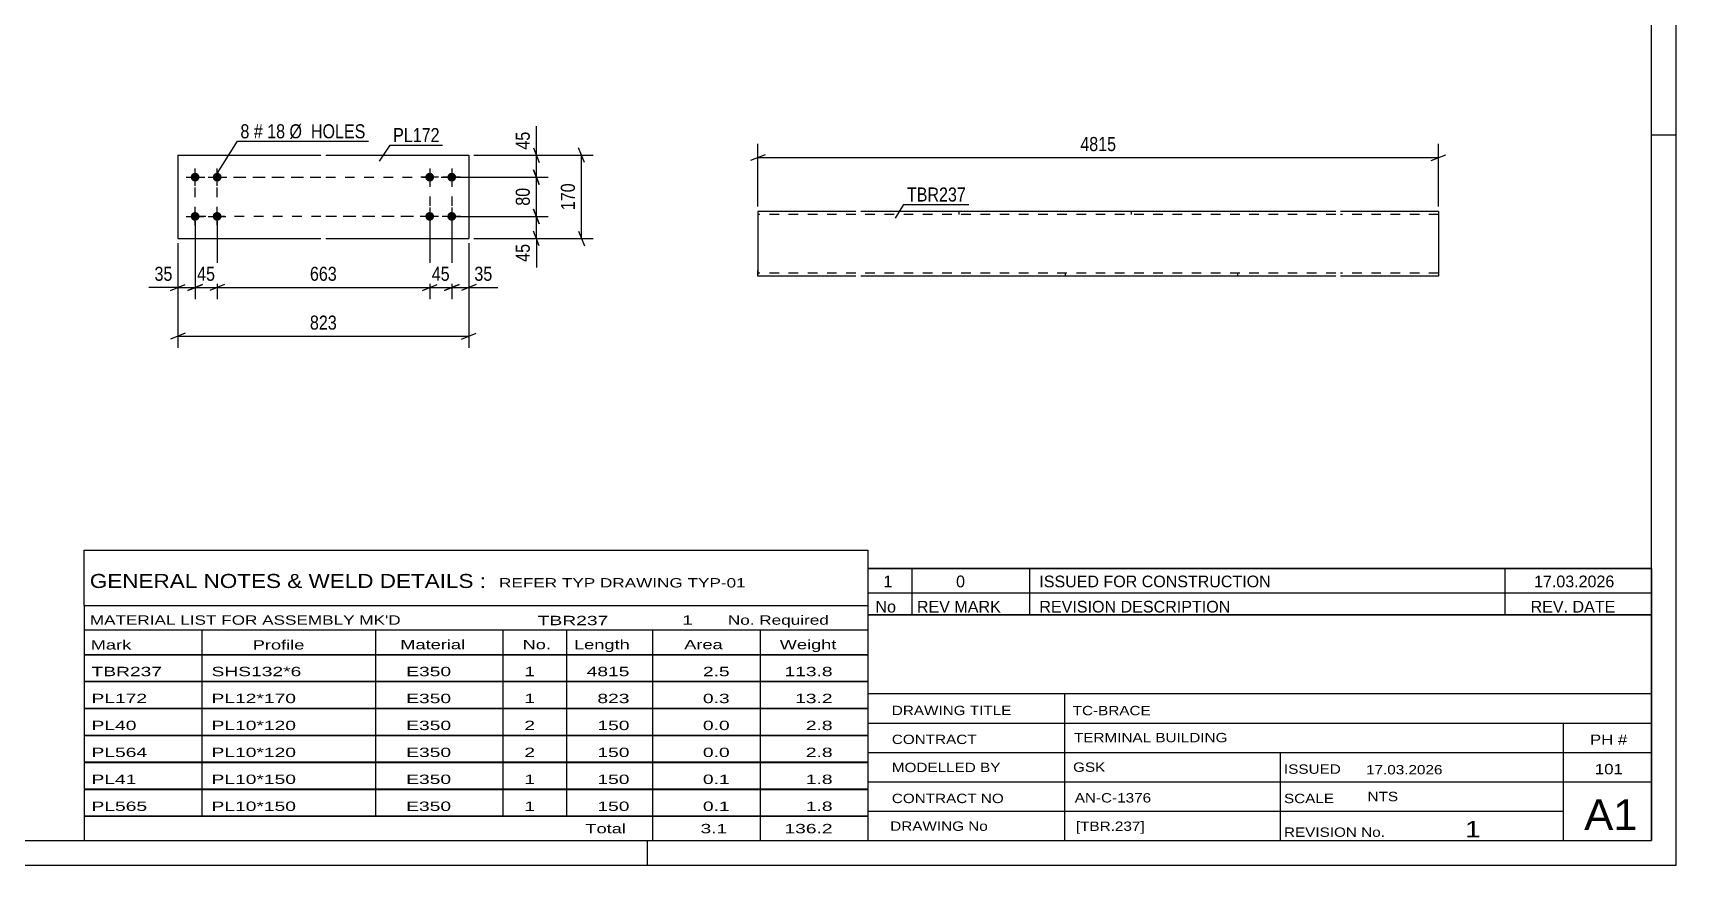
# Model space of a CAD drawing. Header units: millimetres. Extents: x 0 to 594, y 0 to 420.
# Drawn here: x 258.5 to 594, y 0 to 169.8 of the extents above; entities that cross this region are included whole.
import ezdxf

# ---------------------------------------------------------------- set-up
doc = ezdxf.new("R2010")
doc.units = ezdxf.units.MM
doc.linetypes.add('DXK_LINE_DOT2', pattern=[3.9198, 1.9599, -1.9599])
doc.styles.add('Arial Narrow', font='ARIALN.TTF', dxfattribs={"height": 0.2})

# ---------------------------------------------------------------- blocks, each defined once
blk = doc.blocks.new('Unknown-581558868-1128')
at = {"color": 5, "linetype": 'Continuous'}
for p, q in [((594, 0), (594, 420)), ((589, 5), (589, 415)), ((594, 149), (589, 149)), ((5, 5), (589, 5)), ((384, 0), (384, 5)), ((0, 0), (594, 0))]:
    blk.add_line(p, q, dxfattribs=at)
blk = doc.blocks.new('Bolt-581558868-3673 - 3670')
at = {"linetype": 'Continuous'}
for points in [[(291.64, 141.3, -1), (291.64, 139.5, -1)], [(296.14, 141.3, -1), (296.14, 139.5, -1)], [(291.64, 133.3, -1), (291.64, 131.5, -1)], [(296.14, 133.3, -1), (296.14, 131.5, -1)]]:
    blk.add_hatch(color=1, dxfattribs=at).paths.add_polyline_path(points)
at = {"color": 1, "linetype": 'Continuous'}
for p, q in [((291.64, 138.6), (291.64, 142.2)), ((296.14, 138.6), (296.14, 142.2)), ((289.84, 140.4), (293.44, 140.4)), ((294.34, 140.4), (297.94, 140.4)), ((291.64, 130.6), (291.64, 134.2)), ((296.14, 130.6), (296.14, 134.2)), ((289.84, 132.4), (293.44, 132.4)), ((294.34, 132.4), (297.94, 132.4))]:
    blk.add_line(p, q, dxfattribs=at)
blk = doc.blocks.new('Part-581558868-3671 - 3670')
at = {"color": 2, "linetype": 'Continuous'}
for p, q in [((288.14, 144.9), (288.14, 127.9)), ((288.14, 144.9), (317.34, 144.9)), ((318.34, 144.9), (347.54, 144.9)), ((347.54, 144.9), (347.54, 127.9)), ((288.14, 127.9), (317.34, 127.9)), ((318.34, 127.9), (347.54, 127.9))]:
    blk.add_line(p, q, dxfattribs=at)
blk = doc.blocks.new('Bolt-581558868-3672 - 3670')
at = {"linetype": 'Continuous'}
for points in [[(339.54, 139.5, -1), (339.54, 141.3, -1)], [(344.04, 139.5, -1), (344.04, 141.3, -1)], [(339.54, 131.5, -1), (339.54, 133.3, -1)], [(344.04, 131.5, -1), (344.04, 133.3, -1)]]:
    blk.add_hatch(color=1, dxfattribs=at).paths.add_polyline_path(points)
at = {"color": 1, "linetype": 'Continuous'}
for p, q in [((339.54, 142.2), (339.54, 138.6)), ((344.04, 142.2), (344.04, 138.6)), ((341.34, 140.4), (337.74, 140.4)), ((345.84, 140.4), (342.24, 140.4)), ((339.54, 134.2), (339.54, 130.6)), ((344.04, 134.2), (344.04, 130.6)), ((341.34, 132.4), (337.74, 132.4)), ((345.84, 132.4), (342.24, 132.4))]:
    blk.add_line(p, q, dxfattribs=at)
blk = doc.blocks.new('Part-581558868-1241 - 1223')
at = {"color": 2, "linetype": 'Continuous'}
for p, q in [((426.53, 133.38), (406.53, 133.38)), ((406.53, 133.38), (406.53, 132.18)), ((406.53, 132.18), (406.53, 121.38)), ((524.5, 133.38), (427.53, 133.38)), ((545.5, 133.38), (525.5, 133.38)), ((545.5, 133.38), (545.5, 133.29)), ((545.5, 133.29), (545.5, 132.18)), ((545.5, 132.18), (545.5, 120.18)), ((406.53, 120.27), (406.53, 121.38)), ((406.53, 120.18), (406.53, 120.27)), ((426.53, 120.18), (406.53, 120.18)), ((524.5, 120.18), (427.53, 120.18)), ((545.5, 120.18), (525.5, 120.18))]:
    blk.add_line(p, q, dxfattribs=at)
at = {"color": 7, "linetype": 'DXK_LINE_DOT2'}
for p, q in [((426.53, 132.78), (406.53, 132.78)), ((524.5, 132.78), (427.53, 132.78)), ((447.53, 133.38), (447.53, 132.78)), ((482.72, 133.38), (482.72, 132.78)), ((545.5, 132.78), (525.5, 132.78)), ((545.5, 133.03), (545.5, 132.18)), ((406.53, 121.38), (406.53, 120.53)), ((406.53, 120.78), (406.53, 120.82)), ((426.53, 120.78), (406.53, 120.78)), ((524.5, 120.78), (427.53, 120.78)), ((469.31, 120.18), (469.31, 120.78)), ((504.5, 120.18), (504.5, 120.78)), ((545.5, 120.78), (525.5, 120.78)), ((545.5, 120.82), (545.5, 120.92)), ((545.5, 120.78), (545.5, 120.82)), ((545.5, 120.78), (545.5, 120.82))]:
    blk.add_line(p, q, dxfattribs=at)
blk = doc.blocks.new('Rectangle-581558868-3843 - 3670')
at = {"color": 1, "linetype": 'DXK_LINE_DOT2'}
for p, q in [((291.64, 140.4), (317.34, 140.4)), ((291.64, 132.4), (291.64, 140.4)), ((318.34, 140.4), (344.04, 140.4)), ((344.04, 140.4), (344.04, 132.4)), ((317.34, 132.4), (291.64, 132.4)), ((344.04, 132.4), (318.34, 132.4))]:
    blk.add_line(p, q, dxfattribs=at)
blk = doc.blocks.new('Rectangle-581558868-3853 - 3670')
at = {"color": 1, "linetype": 'DXK_LINE_DOT2'}
for p, q in [((296.14, 140.4), (317.34, 140.4)), ((296.14, 132.4), (296.14, 140.4)), ((318.34, 140.4), (339.54, 140.4)), ((339.54, 140.4), (339.54, 132.4)), ((317.34, 132.4), (296.14, 132.4)), ((339.54, 132.4), (318.34, 132.4))]:
    blk.add_line(p, q, dxfattribs=at)
blk = doc.blocks.new('StraightDimension-581558868-3821 - 3670')
at = {"color": 7, "linetype": 'Continuous'}
for p, q in [((348.54, 144.9), (363.72, 144.9)), ((360.72, 146.4), (361.92, 143.4)), ((361.32, 140.4), (361.32, 144.9)), ((361.92, 138.9), (360.72, 141.9)), ((345.04, 140.4), (363.72, 140.4))]:
    blk.add_line(p, q, dxfattribs=at)
at = {"color": 0}
blk.add_wipeout([(360.57, 150.28), (356.37, 150.28), (356.37, 145.42), (360.57, 145.42)], dxfattribs=at)
at = {"color": 7, "linetype": 'Continuous'}
blk.add_line((361.32, 144.9), (361.32, 150.81), dxfattribs=at)
blk.add_line((361.32, 144.9), (361.32, 150.81), dxfattribs=at)
at = {"color": 3, "style": 'Arial Narrow'}
blk.add_text('45', height=2.863, rotation=90.0002, dxfattribs=at).set_placement((359.97, 146.02))
blk = doc.blocks.new('StraightDimension-581558868-5515 - 3670')
at = {"color": 7, "linetype": 'Continuous'}
for p, q in [((296.14, 131.4), (296.14, 115.5)), ((339.54, 131.4), (339.54, 115.5)), ((297.64, 118.5), (294.64, 117.3)), ((296.14, 117.9), (339.54, 117.9)), ((338.04, 117.3), (341.04, 118.5))]:
    blk.add_line(p, q, dxfattribs=at)
at = {"color": 0}
blk.add_wipeout([(321.18, 118.65), (321.18, 122.85), (314.49, 122.85), (314.49, 118.65)], dxfattribs=at)
at = {"color": 3, "style": 'Arial Narrow'}
blk.add_text('663', height=2.863, dxfattribs=at).set_placement((315.09, 119.25))
blk = doc.blocks.new('StraightDimension-581558868-3822 - 3670')
at = {"color": 7, "linetype": 'Continuous'}
for p, q in [((360.72, 141.9), (361.92, 138.9)), ((345.04, 140.4), (363.72, 140.4)), ((361.32, 132.4), (361.32, 140.4)), ((345.04, 132.4), (363.72, 132.4)), ((361.92, 130.9), (360.72, 133.9))]:
    blk.add_line(p, q, dxfattribs=at)
at = {"color": 0}
blk.add_wipeout([(360.57, 138.83), (356.37, 138.83), (356.37, 133.97), (360.57, 133.97)], dxfattribs=at)
at = {"color": 3, "style": 'Arial Narrow'}
blk.add_text('80', height=2.863, rotation=90.0002, dxfattribs=at).set_placement((359.97, 134.57))
blk = doc.blocks.new('StraightDimension-581558868-3823 - 3670')
at = {"color": 7, "linetype": 'Continuous'}
for p, q in [((345.04, 132.4), (363.72, 132.4)), ((360.72, 133.9), (361.92, 130.9)), ((361.32, 127.9), (361.32, 132.4)), ((348.54, 127.9), (363.72, 127.9)), ((361.92, 126.4), (360.72, 129.4))]:
    blk.add_line(p, q, dxfattribs=at)
at = {"color": 0}
blk.add_wipeout([(360.57, 127.37), (356.37, 127.37), (356.37, 122.52), (360.57, 122.52)], dxfattribs=at)
at = {"color": 7, "linetype": 'Continuous'}
blk.add_line((361.32, 127.9), (361.32, 121.99), dxfattribs=at)
blk.add_line((361.32, 127.9), (361.32, 121.99), dxfattribs=at)
at = {"color": 3, "style": 'Arial Narrow'}
blk.add_text('45', height=2.863, rotation=90.0002, dxfattribs=at).set_placement((359.97, 123.12))
blk = doc.blocks.new('StraightDimension-581558868-5513 - 3670')
at = {"color": 7, "linetype": 'Continuous'}
for p, q in [((344.04, 131.4), (344.04, 115.5)), ((347.54, 126.9), (347.54, 115.5)), ((342.54, 117.3), (345.54, 118.5)), ((344.04, 117.9), (347.54, 117.9)), ((349.04, 118.5), (346.04, 117.3))]:
    blk.add_line(p, q, dxfattribs=at)
at = {"color": 0}
blk.add_wipeout([(352.92, 118.65), (352.92, 122.85), (348.06, 122.85), (348.06, 118.65)], dxfattribs=at)
at = {"color": 7, "linetype": 'Continuous'}
blk.add_line((347.54, 117.9), (353.44, 117.9), dxfattribs=at)
blk.add_line((347.54, 117.9), (353.44, 117.9), dxfattribs=at)
at = {"color": 3, "style": 'Arial Narrow'}
blk.add_text('35', height=2.863, dxfattribs=at).set_placement((348.66, 119.25))
blk = doc.blocks.new('StraightDimension-581558868-5514 - 3670')
at = {"color": 7, "linetype": 'Continuous'}
for p, q in [((339.54, 131.4), (339.54, 115.5)), ((344.04, 131.4), (344.04, 115.5)), ((338.04, 117.3), (341.04, 118.5)), ((339.54, 117.9), (344.04, 117.9)), ((345.54, 118.5), (342.54, 117.3))]:
    blk.add_line(p, q, dxfattribs=at)
at = {"color": 0}
blk.add_wipeout([(344.21, 118.65), (344.21, 122.85), (339.36, 122.85), (339.36, 118.65)], dxfattribs=at)
at = {"color": 3, "style": 'Arial Narrow'}
blk.add_text('45', height=2.863, dxfattribs=at).set_placement((339.96, 119.25))
blk = doc.blocks.new('StraightDimension-581558868-5516 - 3670')
at = {"color": 7, "linetype": 'Continuous'}
for p, q in [((291.64, 131.4), (291.64, 115.5)), ((296.14, 131.4), (296.14, 115.5)), ((290.14, 117.3), (293.14, 118.5)), ((291.64, 117.9), (296.14, 117.9)), ((297.64, 118.5), (294.64, 117.3))]:
    blk.add_line(p, q, dxfattribs=at)
at = {"color": 0}
blk.add_wipeout([(296.31, 118.65), (296.31, 122.85), (291.46, 122.85), (291.46, 118.65)], dxfattribs=at)
at = {"color": 3, "style": 'Arial Narrow'}
blk.add_text('45', height=2.863, dxfattribs=at).set_placement((292.06, 119.25))
blk = doc.blocks.new('StraightDimension-581558868-5517 - 3670')
at = {"color": 7, "linetype": 'Continuous'}
for p, q in [((291.64, 131.4), (291.64, 115.5)), ((288.14, 126.9), (288.14, 115.5)), ((286.64, 117.3), (289.64, 118.5)), ((288.14, 117.9), (291.64, 117.9)), ((293.14, 118.5), (290.14, 117.3))]:
    blk.add_line(p, q, dxfattribs=at)
at = {"color": 0}
blk.add_wipeout([(287.61, 118.65), (287.61, 122.85), (282.76, 122.85), (282.76, 118.65)], dxfattribs=at)
at = {"color": 7, "linetype": 'Continuous'}
blk.add_line((288.14, 117.9), (282.23, 117.9), dxfattribs=at)
blk.add_line((288.14, 117.9), (282.23, 117.9), dxfattribs=at)
at = {"color": 3, "style": 'Arial Narrow'}
blk.add_text('35', height=2.863, dxfattribs=at).set_placement((283.36, 119.25))
blk = doc.blocks.new('StraightDimension-581558868-5550 - 3670')
at = {"color": 7, "linetype": 'Continuous'}
for p, q in [((288.14, 126.9), (288.14, 105.54)), ((347.54, 126.9), (347.54, 105.54)), ((289.64, 108.54), (286.64, 107.34)), ((288.14, 107.94), (347.54, 107.94)), ((346.04, 107.34), (349.04, 108.54))]:
    blk.add_line(p, q, dxfattribs=at)
at = {"color": 0}
blk.add_wipeout([(321.18, 108.69), (321.18, 112.89), (314.49, 112.89), (314.49, 108.69)], dxfattribs=at)
at = {"color": 3, "style": 'Arial Narrow'}
blk.add_text('823', height=2.863, dxfattribs=at).set_placement((315.09, 109.29))
blk = doc.blocks.new('StraightDimension-581558868-5556 - 3670')
at = {"color": 7, "linetype": 'Continuous'}
for p, q in [((348.54, 144.9), (372.93, 144.9)), ((371.13, 143.4), (369.93, 146.4)), ((370.53, 127.9), (370.53, 144.9)), ((348.54, 127.9), (372.93, 127.9)), ((369.93, 129.4), (371.13, 126.4))]:
    blk.add_line(p, q, dxfattribs=at)
at = {"color": 0}
blk.add_wipeout([(369.78, 139.74), (365.58, 139.74), (365.58, 133.06), (369.78, 133.06)], dxfattribs=at)
at = {"color": 3, "style": 'Arial Narrow'}
blk.add_text('170', height=2.863, rotation=90.0002, dxfattribs=at).set_placement((369.18, 133.66))
blk = doc.blocks.new('StraightDimension-581558868-5565 - 1223')
at = {"color": 7, "linetype": 'Continuous'}
for p, q in [((408.03, 144.98), (405.03, 143.78)), ((406.53, 134.38), (406.53, 147.23)), ((406.53, 144.38), (545.5, 144.38)), ((544, 143.78), (547, 144.98)), ((545.5, 134.38), (545.5, 147.23))]:
    blk.add_line(p, q, dxfattribs=at)
at = {"color": 0}
blk.add_wipeout([(480.27, 145.13), (480.27, 149.33), (471.76, 149.33), (471.76, 145.13)], dxfattribs=at)
at = {"color": 3, "style": 'Arial Narrow'}
blk.add_text('4815', height=2.863, dxfattribs=at).set_placement((472.36, 145.73))
blk = doc.blocks.new('Unknown-581558868-5961')
at = {"color": 7, "linetype": 'Continuous'}
for p, q in [((429, 51.05), (429, 5)), ((429, 51.05), (589, 51.05)), ((589, 51), (589, 5)), ((429, 35), (589, 35)), ((469.14, 35), (469.14, 5)), ((429, 29), (589, 29)), ((571, 5.05), (571, 29.05)), ((429, 23), (589, 23)), ((513.14, 23), (513.14, 5)), ((429, 17), (589, 17)), ((429, 11), (571, 11)), ((429, 5), (589, 5))]:
    blk.add_line(p, q, dxfattribs=at)
at = {"color": 7, "style": 'Arial Narrow'}
for s, height, width, p in [('DRAWING TITLE', 1.9089, 1.425378, (433.88, 30.61)), ('TC-BRACE', 1.909, 1.425378, (470.81, 30.59)), ('TERMINAL BUILDING', 1.9089, 1.425378, (471.06, 25.07)), ('CONTRACT', 1.909, 1.425378, (433.88, 24.71)), ('MODELLED BY', 1.9089, 1.425378, (433.88, 18.98)), ('GSK', 1.909, 1.425378, (470.88, 19.04)), ('ISSUED', 1.909, 1.425378, (513.94, 18.64)), ('17.03.2026', 1.909, 1.425378, (530.69, 18.52)), ('CONTRACT NO', 1.9089, 1.425378, (433.88, 12.66)), ('AN-C-1376', 1.909, 1.425378, (471.23, 12.78)), ('SCALE', 1.909, 1.425378, (513.94, 12.65)), ('A1', 6.204, 1.25, (575.24, 7.2)), ('DRAWING No', 1.909, 1.425378, (433.56, 7)), ('[TBR.237]', 1.909, 1.425378, (471.46, 6.99)), ('REVISION No.', 1.9089, 1.425378, (513.94, 5.77)), ('1', 3.34, 1.5, (550.91, 5.68))]:
    blk.add_text(s, height=height, dxfattribs=dict(at, width=width)).set_placement(p)
at = {"color": 7, "linetype": 'Continuous', "style": 'Arial Narrow'}
for s, height, width, p in [('PH #', 2.1, 1.42538, (576.4, 24.55)), ('101', 2.1, 1.42538, (577.41, 18.55)), ('NTS', 1.909, 1.425378, (531, 13.05))]:
    blk.add_text(s, height=height, dxfattribs=dict(at, width=width)).set_placement(p)
blk = doc.blocks.new('Unknown-581558868-5962')
at = {"color": 7, "linetype": 'Continuous'}
for p, q in [((429, 60.55), (589, 60.55)), ((589, 60.55), (429, 60.55)), ((429, 60.55), (429, 55.55)), ((438, 60.55), (438, 55.55)), ((462, 60.55), (462, 55.55)), ((559, 60.55), (559, 55.55)), ((589, 60.55), (589, 55.55)), ((429, 55.55), (589, 55.55)), ((429, 55.55), (429, 51.05)), ((429, 55.55), (589, 55.55)), ((438, 55.55), (438, 51.05)), ((462, 55.55), (462, 51.05)), ((559, 55.55), (559, 51.05)), ((589, 55.55), (589, 51.05)), ((589, 51.05), (429, 51.05))]:
    blk.add_line(p, q, dxfattribs=at)
at = {"color": 7, "linetype": 'Continuous', "style": 'Arial Narrow'}
for s, height, width, p in [('1', 2.39, 1.196471, (432.16, 56.7)), ('0', 2.39, 1.196471, (447, 56.7)), ('ISSUED FOR CONSTRUCTION', 2.3861, 1.196471, (464, 56.7)), ('17.03.2026', 2.386, 1.196471, (565, 56.7)), ('No', 2.386, 1.2, (430.54, 51.55)), ('REV MARK', 2.386, 1.2, (439, 51.55)), ('REVISION DESCRIPTION', 2.3861, 1.2, (464, 51.55)), ('REV. DATE', 2.386, 1.2, (564.28, 51.55))]:
    blk.add_text(s, height=height, dxfattribs=dict(at, width=width)).set_placement(p)
blk = doc.blocks.new('Unknown-581558868-5963')
at = {"color": 7, "linetype": 'Continuous'}
for p, q in [((269, 64.25), (429, 64.25)), ((269, 53), (269, 64.25)), ((429, 64.25), (429, 53)), ((269, 53), (429, 53)), ((269, 53), (269, 48)), ((429, 53), (429, 48)), ((269, 48), (429, 48)), ((269, 48), (269, 43)), ((293, 48), (293, 43)), ((328.5, 48), (328.5, 43)), ((354.5, 48), (354.5, 43)), ((367.5, 48), (367.5, 43)), ((385, 48), (385, 43)), ((407, 48), (407, 43)), ((429, 48), (429, 43)), ((269, 43), (429, 43)), ((269, 42.95), (269, 37.55)), ((269, 42.95), (429, 42.95)), ((293, 43), (293, 37.5)), ((328.5, 43), (328.5, 37.5)), ((354.5, 43), (354.5, 37.5)), ((367.5, 43), (367.5, 37.5)), ((385, 43), (385, 37.5)), ((407, 43), (407, 37.5)), ((429, 42.95), (429, 37.55)), ((269, 37.55), (429, 37.55)), ((269, 37.45), (269, 32.05)), ((269, 37.45), (429, 37.45)), ((293, 37.5), (293, 32)), ((328.5, 37.5), (328.5, 32)), ((354.5, 37.5), (354.5, 32)), ((367.5, 37.5), (367.5, 32)), ((385, 37.5), (385, 32)), ((407, 37.5), (407, 32)), ((429, 37.45), (429, 32.05)), ((269, 32.05), (429, 32.05)), ((269, 31.95), (269, 26.55)), ((269, 31.95), (429, 31.95)), ((293, 32), (293, 26.5)), ((328.5, 32), (328.5, 26.5)), ((354.5, 32), (354.5, 26.5)), ((367.5, 32), (367.5, 26.5)), ((385, 32), (385, 26.5)), ((407, 32), (407, 26.5)), ((429, 31.95), (429, 26.55)), ((269, 26.55), (429, 26.55)), ((269, 26.45), (269, 21.05)), ((269, 26.45), (429, 26.45)), ((293, 26.5), (293, 21)), ((328.5, 26.5), (328.5, 21)), ((354.5, 26.5), (354.5, 21)), ((367.5, 26.5), (367.5, 21)), ((385, 26.5), (385, 21)), ((407, 26.5), (407, 21)), ((429, 26.45), (429, 21.05)), ((269, 21.05), (429, 21.05)), ((269, 20.95), (269, 15.55)), ((269, 20.95), (429, 20.95)), ((293, 21), (293, 15.5)), ((328.5, 21), (328.5, 15.5)), ((354.5, 21), (354.5, 15.5)), ((367.5, 21), (367.5, 15.5)), ((385, 21), (385, 15.5)), ((407, 21), (407, 15.5)), ((429, 20.95), (429, 15.55)), ((269, 15.55), (429, 15.55)), ((269, 15.45), (269, 10.05)), ((269, 15.45), (429, 15.45)), ((293, 15.5), (293, 10)), ((328.5, 15.5), (328.5, 10)), ((354.5, 15.5), (354.5, 10)), ((367.5, 15.5), (367.5, 10)), ((385, 15.5), (385, 10)), ((407, 15.5), (407, 10)), ((429, 15.45), (429, 10.05)), ((269, 10.05), (429, 10.05)), ((269, 10), (429, 10)), ((269, 10), (269, 5)), ((385, 10), (385, 5)), ((407, 10), (407, 5)), ((429, 10), (429, 5)), ((269, 5), (429, 5))]:
    blk.add_line(p, q, dxfattribs=at)
at = {"color": 7, "style": 'Arial Narrow'}
for s, height, width, p in [('GENERAL NOTES & WELD DETAILS :', 2.8633, 1.4, (270.15, 56.56)), ('REFER TYP DRAWING TYP-01', 1.9089, 1.6, (353.7, 56.66)), ("MATERIAL LIST FOR ASSEMBLY MK'D", 1.9089, 1.6, (270.15, 49.06)), ('TBR237', 1.909, 1.794707, (361.59, 48.97)), ('1', 1.91, 1.794707, (391.08, 49.06)), ('No. Required', 1.9089, 1.6, (400.41, 49.06)), ('Mark', 1.909, 1.7, (270.34, 44)), ('Profile', 1.909, 1.7, (303.41, 44)), ('Material', 1.909, 1.7, (333.54, 44.06)), ('No.', 1.909, 1.7, (358.5, 44.06)), ('Length', 1.909, 1.7, (369, 44.06)), ('Area', 1.909, 1.7, (391.5, 44.06)), ('Weight', 1.909, 1.7, (411, 44.06))]:
    blk.add_text(s, height=height, dxfattribs=dict(at, width=width)).set_placement(p)
at = {"color": 7, "linetype": 'Continuous', "style": 'Arial Narrow'}
for s, height, width, p in [('TBR237', 1.909, 1.794707, (270.5, 38.56)), ('SHS132*6', 1.909, 1.794707, (295, 38.56)), ('E350', 1.909, 1.794707, (334.74, 38.56)), ('1', 1.91, 1.794707, (358.86, 38.56)), ('4815', 1.909, 1.794707, (371.58, 38.56)), ('2.5', 1.909, 1.794707, (395.32, 38.56)), ('113.8', 1.909, 1.794707, (411.96, 38.56)), ('PL172', 1.909, 1.794707, (270.5, 33.06)), ('PL12*170', 1.909, 1.794707, (295, 33.06)), ('E350', 1.909, 1.794707, (334.74, 33.06)), ('1', 1.91, 1.794707, (358.86, 33.06)), ('823', 1.909, 1.794707, (373.77, 33.06)), ('0.3', 1.909, 1.794707, (395.32, 33.06)), ('13.2', 1.909, 1.794707, (414.14, 33.06)), ('PL40', 1.909, 1.794707, (270.5, 27.56)), ('PL10*120', 1.909, 1.794707, (295, 27.56)), ('E350', 1.909, 1.794707, (334.74, 27.56)), ('2', 1.91, 1.794707, (358.86, 27.56)), ('150', 1.909, 1.794707, (373.77, 27.56)), ('0.0', 1.909, 1.794707, (395.32, 27.56)), ('2.8', 1.909, 1.794707, (416.33, 27.56)), ('PL564', 1.909, 1.794707, (270.5, 22.06)), ('PL10*120', 1.909, 1.794707, (295, 22.06)), ('E350', 1.909, 1.794707, (334.74, 22.06)), ('2', 1.91, 1.794707, (358.86, 22.06)), ('150', 1.909, 1.794707, (373.77, 22.06)), ('0.0', 1.909, 1.794707, (395.32, 22.06)), ('2.8', 1.909, 1.794707, (416.33, 22.06)), ('PL41', 1.909, 1.794707, (270.5, 16.56)), ('PL10*150', 1.909, 1.794707, (295, 16.56)), ('E350', 1.909, 1.794707, (334.74, 16.56)), ('1', 1.91, 1.794707, (358.86, 16.56)), ('150', 1.909, 1.794707, (373.77, 16.56)), ('0.1', 1.909, 1.794707, (395.32, 16.56)), ('1.8', 1.909, 1.794707, (416.33, 16.56)), ('PL565', 1.909, 1.794707, (270.5, 11.06)), ('PL10*150', 1.909, 1.794707, (295, 11.06)), ('E350', 1.909, 1.794707, (334.74, 11.06)), ('1', 1.91, 1.794707, (358.86, 11.06)), ('150', 1.909, 1.794707, (373.77, 11.06)), ('0.1', 1.909, 1.794707, (395.32, 11.06)), ('1.8', 1.909, 1.794707, (416.33, 11.06)), ('Total', 1.909, 1.7, (371.33, 6.5)), ('3.1', 1.909, 1.794707, (394.83, 6.5)), ('136.2', 1.909, 1.794707, (411.96, 6.5))]:
    blk.add_text(s, height=height, dxfattribs=dict(at, width=width)).set_placement(p)
blk = doc.blocks.new('Mark-581558868-3721 - 3670')
at = {"color": 0}
blk.add_wipeout([(341.57, 147.56), (341.57, 150.56), (332.07, 150.56), (332.07, 147.56)], dxfattribs=at)
blk.add_wipeout([(341.57, 147.56), (341.57, 150.56), (332.07, 150.56), (332.07, 147.56)], dxfattribs=at)
at = {"color": 30, "linetype": 'Continuous'}
for p, q in [((329.29, 143.69), (331.47, 146.96)), ((331.47, 146.96), (342.17, 146.96))]:
    blk.add_line(p, q, dxfattribs=at)
at = {"color": 3, "style": 'Arial Narrow'}
blk.add_text('PL172', height=2.863, dxfattribs=at).set_placement((332.07, 147.56))
blk = doc.blocks.new('MarkSet-581558868-5784 - 3670')
at = {"color": 0}
blk.add_wipeout([(302.73, 148.33), (302.73, 151.33), (300.9, 151.33), (300.9, 148.33)], dxfattribs=at)
blk.add_wipeout([(302.73, 148.33), (302.73, 151.33), (300.9, 151.33), (300.9, 148.33)], dxfattribs=at)
at = {"color": 7, "linetype": 'Continuous'}
blk.add_line((295.83, 140.63), (300.3, 147.73), dxfattribs=at)
at = {"color": 0}
blk.add_wipeout([(305.46, 148.33), (305.46, 151.33), (303.63, 151.33), (303.63, 148.33)], dxfattribs=at)
blk.add_wipeout([(305.46, 148.33), (305.46, 151.33), (303.63, 151.33), (303.63, 148.33)], dxfattribs=at)
at = {"color": 3, "style": 'Arial Narrow'}
blk.add_text('8', height=2.86, dxfattribs=at).set_placement((300.9, 148.33))
at = {"color": 0}
blk.add_wipeout([(310.01, 148.33), (310.01, 151.33), (306.36, 151.33), (306.36, 148.33)], dxfattribs=at)
blk.add_wipeout([(310.01, 148.33), (310.01, 151.33), (306.36, 151.33), (306.36, 148.33)], dxfattribs=at)
at = {"color": 3, "style": 'Arial Narrow'}
blk.add_text('#', height=2.86, dxfattribs=at).set_placement((303.63, 148.33))
at = {"color": 0}
blk.add_wipeout([(326.44, 148.33), (326.44, 151.33), (310.91, 151.33), (310.91, 148.33)], dxfattribs=at)
blk.add_wipeout([(326.44, 148.33), (326.44, 151.33), (310.91, 151.33), (310.91, 148.33)], dxfattribs=at)
at = {"color": 7, "linetype": 'Continuous'}
blk.add_line((300.3, 147.73), (327.04, 147.73), dxfattribs=at)
at = {"color": 3, "style": 'Arial Narrow'}
for s, p in [('18', (306.36, 148.33)), ('Ø  HOLES', (310.91, 148.33))]:
    blk.add_text(s, height=2.863, dxfattribs=at).set_placement(p)
blk = doc.blocks.new('Mark-581558868-1236 - 1223')
at = {"color": 0}
blk.add_wipeout([(449.01, 135.43), (449.01, 138.43), (436.96, 138.43), (436.96, 135.43)], dxfattribs=at)
blk.add_wipeout([(449.01, 135.43), (449.01, 138.43), (436.96, 138.43), (436.96, 135.43)], dxfattribs=at)
at = {"color": 30, "linetype": 'Continuous'}
for p, q in [((434.63, 132.05), (436.36, 134.83)), ((436.36, 134.83), (449.61, 134.83))]:
    blk.add_line(p, q, dxfattribs=at)
at = {"color": 3, "style": 'Arial Narrow'}
blk.add_text('TBR237', height=2.863, dxfattribs=at).set_placement((436.96, 135.43))

msp = doc.modelspace()

# ---------------------------------------------------------------- block references
for name in ['Unknown-581558868-1128', 'Part-581558868-3671 - 3670', 'Bolt-581558868-3673 - 3670', 'Bolt-581558868-3672 - 3670', 'Rectangle-581558868-3843 - 3670', 'Rectangle-581558868-3853 - 3670', 'Part-581558868-1241 - 1223', 'Unknown-581558868-5963', 'Unknown-581558868-5962', 'Unknown-581558868-5961']:
    msp.add_blockref(name, (0, 0))

# ---------------------------------------------------------------- next in the draw order: block references
for name in ['MarkSet-581558868-5784 - 3670', 'Mark-581558868-3721 - 3670', 'StraightDimension-581558868-3821 - 3670', 'StraightDimension-581558868-5565 - 1223', 'StraightDimension-581558868-5515 - 3670']:
    msp.add_blockref(name, (0, 0))

# ---------------------------------------------------------------- next in the draw order: block references
for name in ['StraightDimension-581558868-3822 - 3670', 'Mark-581558868-1236 - 1223', 'StraightDimension-581558868-5516 - 3670']:
    msp.add_blockref(name, (0, 0))

# ---------------------------------------------------------------- next in the draw order: block references
for name in ['StraightDimension-581558868-5517 - 3670', 'StraightDimension-581558868-3823 - 3670']:
    msp.add_blockref(name, (0, 0))

# ---------------------------------------------------------------- next in the draw order: block references
msp.add_blockref('StraightDimension-581558868-5513 - 3670', (0, 0))

# ---------------------------------------------------------------- next in the draw order: block references
msp.add_blockref('StraightDimension-581558868-5514 - 3670', (0, 0))

# ---------------------------------------------------------------- next in the draw order: block references
msp.add_blockref('StraightDimension-581558868-5550 - 3670', (0, 0))

# ---------------------------------------------------------------- next in the draw order: block references
msp.add_blockref('StraightDimension-581558868-5556 - 3670', (0, 0))

doc.saveas('drawing.dxf')
